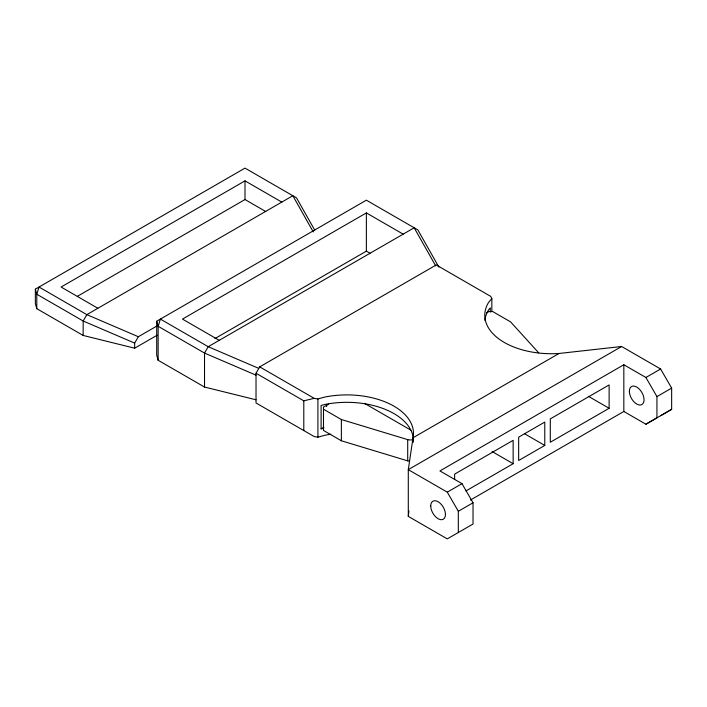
<?xml version="1.0" encoding="UTF-8"?>
<svg xmlns="http://www.w3.org/2000/svg" width="707" height="707" viewBox="0 0 707 707"><rect width="100%" height="100%" fill="white"/><g stroke="black" fill="none" stroke-linecap="round" stroke-linejoin="round"><path stroke-width="1.06" d="M470.42 500.043L623.83 411.474L645.906 424.209L656.936 417.837L656.936 396.6L645.906 377.494L623.83 364.75L439.931 470.933L461.998 483.668L473.027 502.783L473.027 524.02L447.284 538.884L408.293 516.375L408.938 510.914M314.801 230.252L296.498 197.845L245.002 168.116L35.35 289.163L35.35 303.603L36.782 308.676L83.17 335.454L134.657 348.197L134.657 343.098L138.342 336.726L157.422 325.706M330.796 434.248A66.644 38.478 0 0 0 324.654 435.309L317.92 437.191L314.208 436.572L256.022 402.972L256.022 373.243L259.699 366.871L436.246 264.948L490.746 296.41L491.833 298.557L491.833 311.663M491.833 298.557L488.572 302.446A66.644 38.478 0 0 0 559.016 353.473L621.63 346.492L660.612 369.001L671.65 388.108L671.65 409.344L660.612 415.716M413.445 441.955A66.644 38.478 0 0 0 324.654 404.519L321.102 405.509L321.102 428.866L323.877 427.258M281.784 202.096L245.002 180.859L61.094 287.033L97.875 308.27M77.293 296.374L245.002 199.542L265.752 211.526M256.022 399.791L204.526 387.047L158.138 360.27L156.707 355.197L156.707 321.217L366.367 200.178L417.855 229.908L438.853 267.069M403.149 234.15L366.367 212.913L182.459 319.096L219.241 340.332M134.657 348.197L157.122 335.224M214.857 338.618L366.367 251.144L370.044 253.265M328.455 404.218L323.488 407.082L323.488 430.439L341.375 440.77L407.709 460.867A7.521 4.339 0 0 0 409.114 461.105M486.487 312.98L488.944 311.557L492.664 311.531L510.551 321.862L538.69 352.82M559.016 353.473L413.038 437.757L408.293 469.651L408.293 516.375M621.63 346.492L408.293 469.651L447.284 492.16L458.322 511.276L458.322 532.512M447.284 492.16L461.998 483.668M645.906 377.494L660.612 369.001M465.966 490.941L513.141 463.704L513.141 440.337L454.636 474.114L454.636 479.426M544.779 445.437L518.655 460.513L518.655 437.156L544.779 422.07L544.779 445.437L524.718 433.851M609.125 408.284L550.293 442.246L550.293 418.889L609.125 384.926L609.125 408.284L588.489 396.371M458.322 511.276L473.027 502.783M656.936 396.6L671.65 388.108M645.906 424.209L671.65 409.344M259.699 366.871L314.208 398.341L317.92 398.969L324.654 397.087A66.644 38.478 0 0 1 413.038 437.757L413.038 441.999M321.102 428.866L323.762 428.124M256.022 373.243L303.798 400.834L314.208 398.341M323.488 409.203L341.375 419.534L407.709 439.63A7.521 4.339 0 0 0 413.436 439.613M258.691 368.356L208.203 346.704L160.392 319.096L158.138 326.289L158.138 360.27M256.022 375.161L204.526 353.076L158.138 326.289L156.707 321.217M138.342 336.726L86.846 314.642L39.026 287.033L36.782 294.236L36.782 308.676M134.657 343.098L83.17 321.013L36.782 294.236L35.35 289.163M492.116 451.57L513.141 463.704M364.494 403.37L410.882 430.148M435.715 265.903L414.178 227.787L208.203 346.704L204.526 353.076L204.526 387.047M313.272 231.94L292.822 195.724L86.846 314.642L83.17 321.013L83.17 335.454M623.83 364.75L623.83 411.474M490.296 312.07L490.296 307.828L488.572 309.878A66.644 38.478 0 0 0 484.887 320.439M407.709 439.63L407.709 460.867M366.367 212.913L366.367 251.144M341.375 419.534L341.375 440.77M326.643 404.404L326.643 406.534M317.92 398.969L317.92 437.191M303.798 400.834L303.798 430.563M245.002 180.859L245.002 199.542M629.354 391.298A10.402 6.01 60 0 0 640.383 405.023A10.402 6.01 60 0 0 640.383 390.308A10.402 6.01 60 0 0 629.354 391.298M430.731 505.965A10.402 6.01 60 0 0 441.769 519.698A10.402 6.01 60 0 0 441.769 504.984A10.402 6.01 60 0 0 430.731 505.965"/></g></svg>
